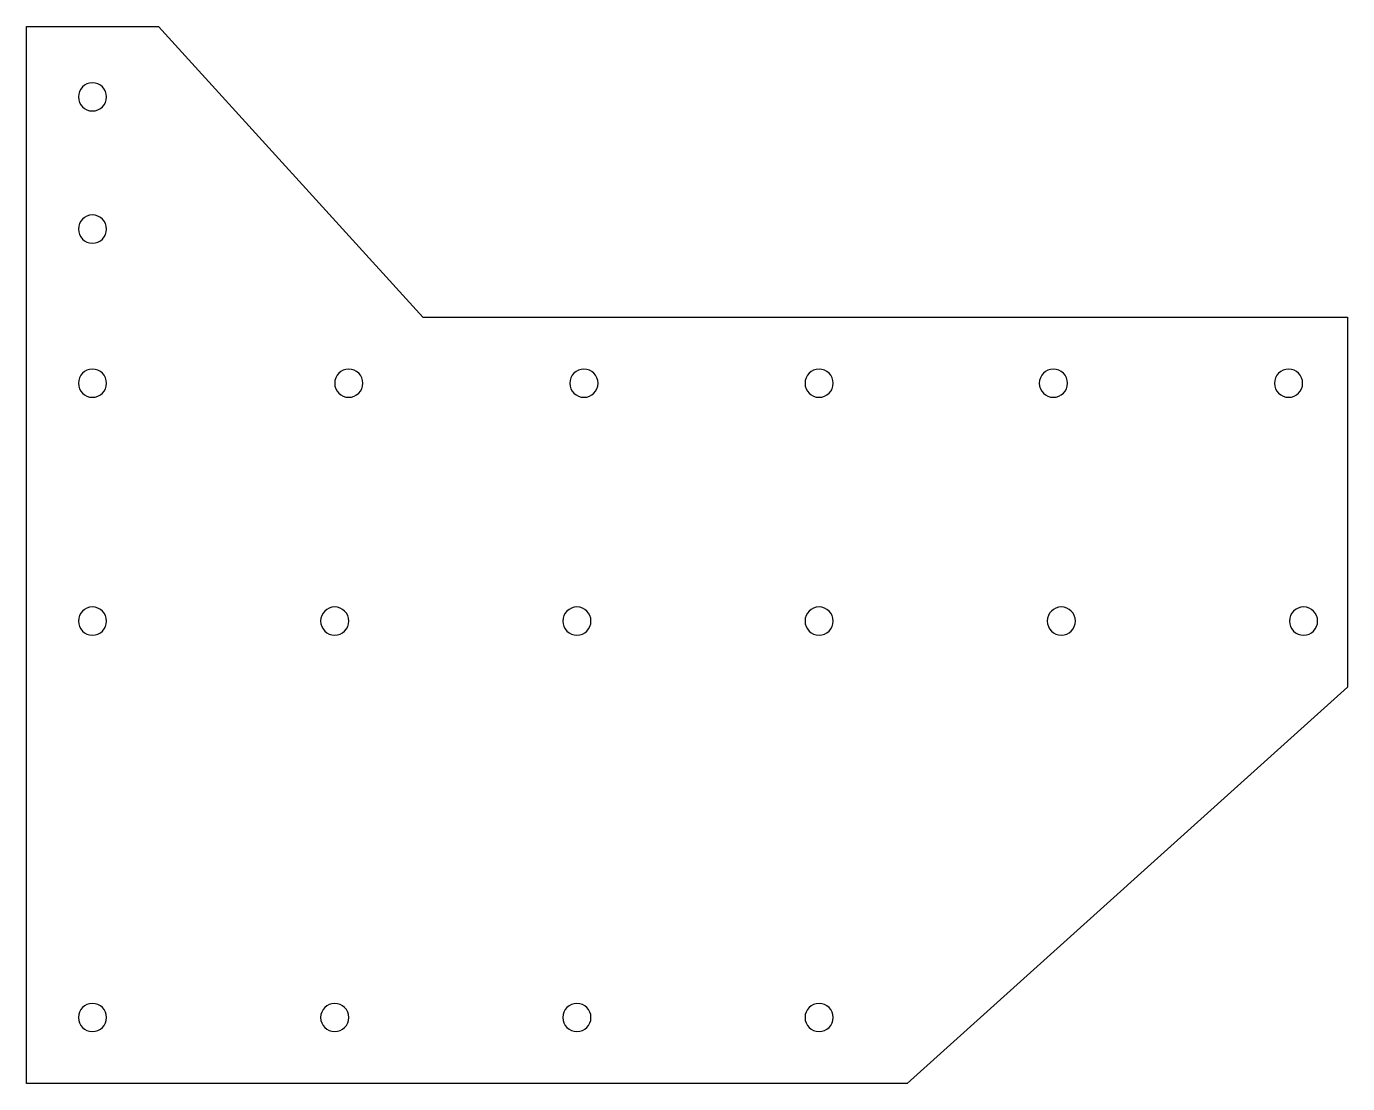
# Model space of a CAD drawing. Extents: x 20 to 170, y 20 to 140.
import ezdxf

# ---------------------------------------------------------------- set-up
doc = ezdxf.new("R2010")
doc.units = 0
doc.layers.add('C00-00-00-BLACK', color=7, linetype='CONTINUOUS')

msp = doc.modelspace()

# ---------------------------------------------------------------- linework, layer by layer
at = {"layer": 'C00-00-00-BLACK'}
for p, q in [((20, 20), (20, 140)), ((20, 140), (35.0001, 140)), ((35.0001, 140), (65, 107)), ((29.1, 132), (29.1, 132)), ((29.1, 117), (29.1, 117)), ((65, 107), (170, 107)), ((170, 107), (170, 65)), ((29.1, 99.4999), (29.1, 99.4999)), ((58.2002, 99.4999), (58.2002, 99.4999)), ((84.8999, 99.4999), (84.8999, 99.4999)), ((111.6, 99.4999), (111.6, 99.4999)), ((138.2, 99.4999), (138.2, 99.4999)), ((164.9, 99.4999), (164.9, 99.4999)), ((29.1, 72.5001), (29.1, 72.5001)), ((56.6, 72.5001), (56.6, 72.5001)), ((84.1001, 72.5001), (84.1001, 72.5001)), ((111.6, 72.5001), (111.6, 72.5001)), ((139.1, 72.5001), (139.1, 72.5001)), ((166.6, 72.5001), (166.6, 72.5001)), ((170, 65), (120, 20)), ((29.1, 27.5), (29.1, 27.5)), ((56.6, 27.5), (56.6, 27.5)), ((84.1001, 27.5), (84.1001, 27.5)), ((111.6, 27.5), (111.6, 27.5)), ((120, 20), (20, 20))]:
    msp.add_line(p, q, dxfattribs=at)
for points in [[(27.5, 133.6), (26.6164, 133.6), (25.9001, 132.884), (25.9001, 132)], [(29.1, 132), (29.1, 132.884), (28.3835, 133.6), (27.5, 133.6)], [(25.9001, 132), (25.9001, 131.117), (26.6164, 130.4), (27.5, 130.4)], [(27.5, 130.4), (28.3835, 130.4), (29.1, 131.117), (29.1, 132)], [(27.5, 118.6), (26.6164, 118.6), (25.9001, 117.884), (25.9001, 117)], [(29.1, 117), (29.1, 117.884), (28.3835, 118.6), (27.5, 118.6)], [(25.9001, 117), (25.9001, 116.116), (26.6164, 115.4), (27.5, 115.4)], [(27.5, 115.4), (28.3835, 115.4), (29.1, 116.116), (29.1, 117)], [(27.5, 101.1), (26.6164, 101.1), (25.9001, 100.384), (25.9001, 99.4999)], [(29.1, 99.4999), (29.1, 100.384), (28.3835, 101.1), (27.5, 101.1)], [(56.6, 101.1), (55.7163, 101.1), (54.9998, 100.384), (54.9998, 99.4999)], [(58.2002, 99.4999), (58.2002, 100.384), (57.4834, 101.1), (56.6, 101.1)], [(83.3, 101.1), (82.4163, 101.1), (81.7002, 100.384), (81.7002, 99.4999)], [(84.8999, 99.4999), (84.8999, 100.384), (84.1834, 101.1), (83.3, 101.1)], [(110, 101.1), (109.117, 101.1), (108.4, 100.384), (108.4, 99.4999)], [(111.6, 99.4999), (111.6, 100.384), (110.884, 101.1), (110, 101.1)], [(136.6, 101.1), (135.716, 101.1), (135, 100.384), (135, 99.4999)], [(138.2, 99.4999), (138.2, 100.384), (137.484, 101.1), (136.6, 101.1)], [(163.3, 101.1), (162.416, 101.1), (161.7, 100.384), (161.7, 99.4999)], [(164.9, 99.4999), (164.9, 100.384), (164.183, 101.1), (163.3, 101.1)], [(25.9001, 99.4999), (25.9001, 98.6166), (26.6164, 97.9001), (27.5, 97.9001)], [(27.5, 97.9001), (28.3835, 97.9001), (29.1, 98.6166), (29.1, 99.4999)], [(54.9998, 99.4999), (54.9998, 98.6166), (55.7163, 97.9001), (56.6, 97.9001)], [(56.6, 97.9001), (57.4834, 97.9001), (58.2002, 98.6166), (58.2002, 99.4999)], [(81.7002, 99.4999), (81.7002, 98.6166), (82.4163, 97.9001), (83.3, 97.9001)], [(83.3, 97.9001), (84.1834, 97.9001), (84.8999, 98.6166), (84.8999, 99.4999)], [(108.4, 99.4999), (108.4, 98.6166), (109.117, 97.9001), (110, 97.9001)], [(110, 97.9001), (110.884, 97.9001), (111.6, 98.6166), (111.6, 99.4999)], [(135, 99.4999), (135, 98.6166), (135.716, 97.9001), (136.6, 97.9001)], [(136.6, 97.9001), (137.484, 97.9001), (138.2, 98.6166), (138.2, 99.4999)], [(161.7, 99.4999), (161.7, 98.6166), (162.416, 97.9001), (163.3, 97.9001)], [(163.3, 97.9001), (164.183, 97.9001), (164.9, 98.6166), (164.9, 99.4999)], [(27.5, 74.0999), (26.6164, 74.0999), (25.9001, 73.3834), (25.9001, 72.5001)], [(29.1, 72.5001), (29.1, 73.3834), (28.3835, 74.0999), (27.5, 74.0999)], [(54.9998, 74.0999), (54.1165, 74.0999), (53.4, 73.3834), (53.4, 72.5001)], [(56.6, 72.5001), (56.6, 73.3834), (55.8835, 74.0999), (54.9998, 74.0999)], [(82.4999, 74.0999), (81.6166, 74.0999), (80.9001, 73.3834), (80.9001, 72.5001)], [(84.1001, 72.5001), (84.1001, 73.3834), (83.3836, 74.0999), (82.4999, 74.0999)], [(110, 74.0999), (109.117, 74.0999), (108.4, 73.3834), (108.4, 72.5001)], [(111.6, 72.5001), (111.6, 73.3834), (110.884, 74.0999), (110, 74.0999)], [(137.5, 74.0999), (136.616, 74.0999), (135.9, 73.3834), (135.9, 72.5001)], [(139.1, 72.5001), (139.1, 73.3834), (138.383, 74.0999), (137.5, 74.0999)], [(165, 74.0999), (164.116, 74.0999), (163.4, 73.3834), (163.4, 72.5001)], [(166.6, 72.5001), (166.6, 73.3834), (165.884, 74.0999), (165, 74.0999)], [(25.9001, 72.5001), (25.9001, 71.6164), (26.6164, 70.9002), (27.5, 70.9002)], [(27.5, 70.9002), (28.3835, 70.9002), (29.1, 71.6164), (29.1, 72.5001)], [(53.4, 72.5001), (53.4, 71.6164), (54.1165, 70.9002), (54.9998, 70.9002)], [(54.9998, 70.9002), (55.8835, 70.9002), (56.6, 71.6164), (56.6, 72.5001)], [(80.9001, 72.5001), (80.9001, 71.6164), (81.6166, 70.9002), (82.4999, 70.9002)], [(82.4999, 70.9002), (83.3836, 70.9002), (84.1001, 71.6164), (84.1001, 72.5001)], [(108.4, 72.5001), (108.4, 71.6164), (109.117, 70.9002), (110, 70.9002)], [(110, 70.9002), (110.884, 70.9002), (111.6, 71.6164), (111.6, 72.5001)], [(135.9, 72.5001), (135.9, 71.6164), (136.616, 70.9002), (137.5, 70.9002)], [(137.5, 70.9002), (138.383, 70.9002), (139.1, 71.6164), (139.1, 72.5001)], [(163.4, 72.5001), (163.4, 71.6164), (164.116, 70.9002), (165, 70.9002)], [(165, 70.9002), (165.884, 70.9002), (166.6, 71.6164), (166.6, 72.5001)], [(27.5, 29.1), (26.6164, 29.1), (25.9001, 28.3835), (25.9001, 27.5)], [(29.1, 27.5), (29.1, 28.3835), (28.3835, 29.1), (27.5, 29.1)], [(54.9998, 29.1), (54.1165, 29.1), (53.4, 28.3835), (53.4, 27.5)], [(56.6, 27.5), (56.6, 28.3835), (55.8835, 29.1), (54.9998, 29.1)], [(82.4999, 29.1), (81.6166, 29.1), (80.9001, 28.3835), (80.9001, 27.5)], [(84.1001, 27.5), (84.1001, 28.3835), (83.3836, 29.1), (82.4999, 29.1)], [(110, 29.1), (109.117, 29.1), (108.4, 28.3835), (108.4, 27.5)], [(111.6, 27.5), (111.6, 28.3835), (110.884, 29.1), (110, 29.1)], [(25.9001, 27.5), (25.9001, 26.6164), (26.6164, 25.9001), (27.5, 25.9001)], [(27.5, 25.9001), (28.3835, 25.9001), (29.1, 26.6164), (29.1, 27.5)], [(53.4, 27.5), (53.4, 26.6164), (54.1165, 25.9001), (54.9998, 25.9001)], [(54.9998, 25.9001), (55.8835, 25.9001), (56.6, 26.6164), (56.6, 27.5)], [(80.9001, 27.5), (80.9001, 26.6164), (81.6166, 25.9001), (82.4999, 25.9001)], [(82.4999, 25.9001), (83.3836, 25.9001), (84.1001, 26.6164), (84.1001, 27.5)], [(108.4, 27.5), (108.4, 26.6164), (109.117, 25.9001), (110, 25.9001)], [(110, 25.9001), (110.884, 25.9001), (111.6, 26.6164), (111.6, 27.5)]]:
    msp.add_open_spline(points, degree=3, dxfattribs=at)

doc.saveas('drawing.dxf')
